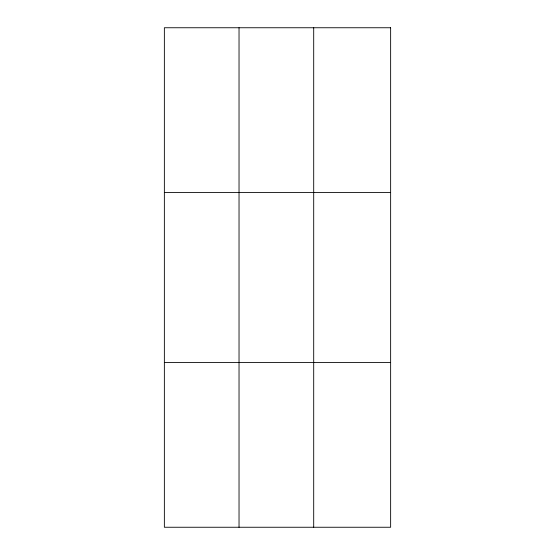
<?xml version="1.0" encoding="UTF-8"?>
<svg xmlns="http://www.w3.org/2000/svg" width="555" height="555" viewBox="0 0 555 555"><rect width="100%" height="100%" fill="white"/><g stroke="black" fill="none" stroke-linecap="round" stroke-linejoin="round"><path stroke-width="0.83" d="M239.032 527.25L239.032 27.75M313.7 527.25L313.7 27.75M164.363 192.585L390.637 192.585M164.363 362.415L390.637 362.415M390.637 27.75L390.637 527.25L164.363 527.25L164.363 27.75L390.637 27.75"/></g></svg>
